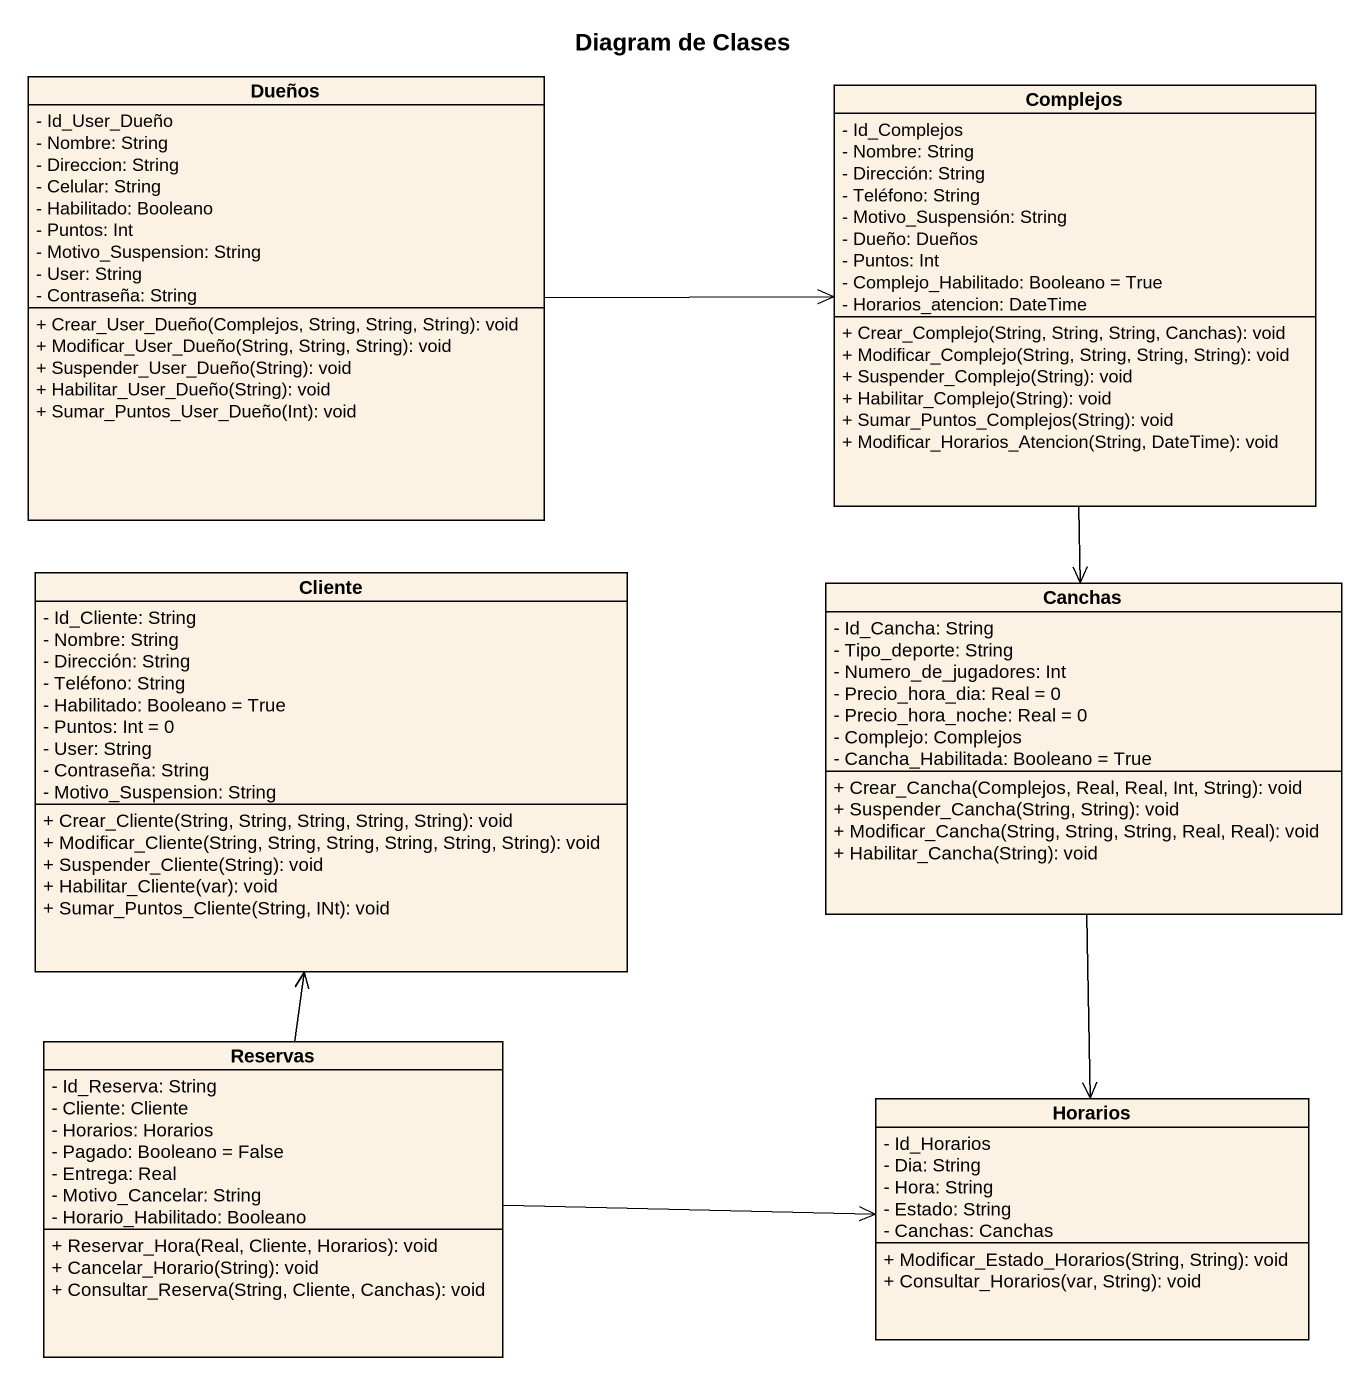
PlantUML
@startuml
title Diagram de Clases
hide circle
hide empty members
skinparam classAttributeIconSize 0
class Dueños {
  - Id_User_Dueño
  - Nombre: String
  - Direccion: String
  - Celular: String
  - Habilitado: Booleano
  - Puntos: Int
  - Motivo_Suspension: String
  - User: String
  - Contraseña: String
  + Crear_User_Dueño(Complejos, String, String, String): void
  + Modificar_User_Dueño(String, String, String): void
  + Suspender_User_Dueño(String): void
  + Habilitar_User_Dueño(String): void
  + Sumar_Puntos_User_Dueño(Int): void
}
class Complejos {
  - Id_Complejos
  - Nombre: String
  - Dirección: String
  - Teléfono: String
  - Motivo_Suspensión: String
  - Dueño: Dueños
  - Puntos: Int
  - Complejo_Habilitado: Booleano = True
  - Horarios_atencion: DateTime
  + Crear_Complejo(String, String, String, Canchas): void
  + Modificar_Complejo(String, String, String, String): void
  + Suspender_Complejo(String): void
  + Habilitar_Complejo(String): void
  + Sumar_Puntos_Complejos(String): void
  + Modificar_Horarios_Atencion(String, DateTime): void
}
class Cliente {
  - Id_Cliente: String
  - Nombre: String
  - Dirección: String
  - Teléfono: String
  - Habilitado: Booleano = True
  - Puntos: Int = 0
  - User: String
  - Contraseña: String
  - Motivo_Suspension: String
  + Crear_Cliente(String, String, String, String, String): void
  + Modificar_Cliente(String, String, String, String, String, String): void
  + Suspender_Cliente(String): void
  + Habilitar_Cliente(var): void
  + Sumar_Puntos_Cliente(String, INt): void
}
class Canchas {
  - Id_Cancha: String
  - Tipo_deporte: String
  - Numero_de_jugadores: Int
  - Precio_hora_dia: Real = 0
  - Precio_hora_noche: Real = 0
  - Complejo: Complejos
  - Cancha_Habilitada: Booleano = True
  + Crear_Cancha(Complejos, Real, Real, Int, String): void
  + Suspender_Cancha(String, String): void
  + Modificar_Cancha(String, String, String, Real, Real): void
  + Habilitar_Cancha(String): void
}
class Reservas {
  - Id_Reserva: String
  - Cliente: Cliente
  - Horarios: Horarios
  - Pagado: Booleano = False
  - Entrega: Real
  - Motivo_Cancelar: String
  - Horario_Habilitado: Booleano
  + Reservar_Hora(Real, Cliente, Horarios): void
  + Cancelar_Horario(String): void
  + Consultar_Reserva(String, Cliente, Canchas): void
}
class Horarios {
  - Id_Horarios
  - Dia: String
  - Hora: String
  - Estado: String
  - Canchas: Canchas
  + Modificar_Estado_Horarios(String, String): void
  + Consultar_Horarios(var, String): void
}
Dueños -right-> Complejos
Complejos --> Canchas
Canchas --> Horarios
Reservas -up-> Cliente
Reservas -right-> Horarios
@enduml
